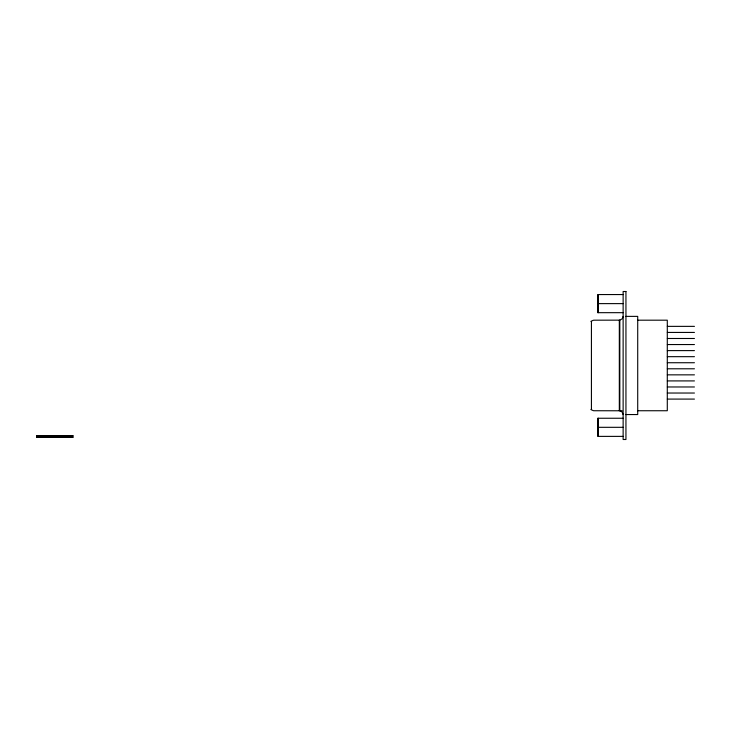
<?xml version="1.0" encoding="UTF-8"?>
<svg xmlns="http://www.w3.org/2000/svg" width="731" height="731" viewBox="0 0 731 731"><rect width="100%" height="100%" fill="white"/><g stroke="black" fill="none" stroke-linecap="round" stroke-linejoin="round"><path stroke-width="1.1" d="M623.132 316.377L622.337 318.689L619.815 320.151L594.212 320.187A4.002 2.833 0 0 0 593.234 320.297L590.867 321.384L591.425 321.594L591.425 409.333L590.867 409.543L593.234 410.639A4.002 2.833 0 0 0 594.212 410.74L622.054 410.776M623.141 294.556L597.611 294.556L597.611 312.676L623.141 312.676M597.611 303.621L623.141 303.621M625.946 316.377L637.715 316.377L637.715 414.55L625.946 414.55M637.715 320.187L667.293 320.187L667.293 410.74L637.715 410.74M667.33 326.364L694.45 326.364M667.33 332.431L694.45 332.431M667.33 338.49L694.45 338.49M667.33 344.548L694.45 344.548M667.33 350.606L694.45 350.606M667.33 356.673L694.45 356.673M667.33 362.731L694.45 362.731M667.33 368.789L694.45 368.789M667.33 374.848L694.45 374.848M667.33 380.915L694.45 380.915M667.33 386.973L694.45 386.973M667.33 393.031L694.45 393.031M667.33 399.089L694.45 399.089M623.132 418.251L597.611 418.251L597.611 436.38L623.132 436.38M597.611 427.315L623.132 427.315M36.55 437.202L36.55 435.575L72.908 435.575L72.908 437.202M36.55 435.685L72.908 435.621M623.132 414.55L622.008 411.864L619.815 410.776L619.815 320.151M619.321 320.187L619.321 410.74M598.442 294.556L598.442 312.676M598.442 418.251L598.442 436.38M625.946 291.505L623.132 291.505L623.132 439.495L625.946 439.495L625.946 291.505M72.908 437.092L36.55 437.092L72.908 437.147"/></g></svg>
